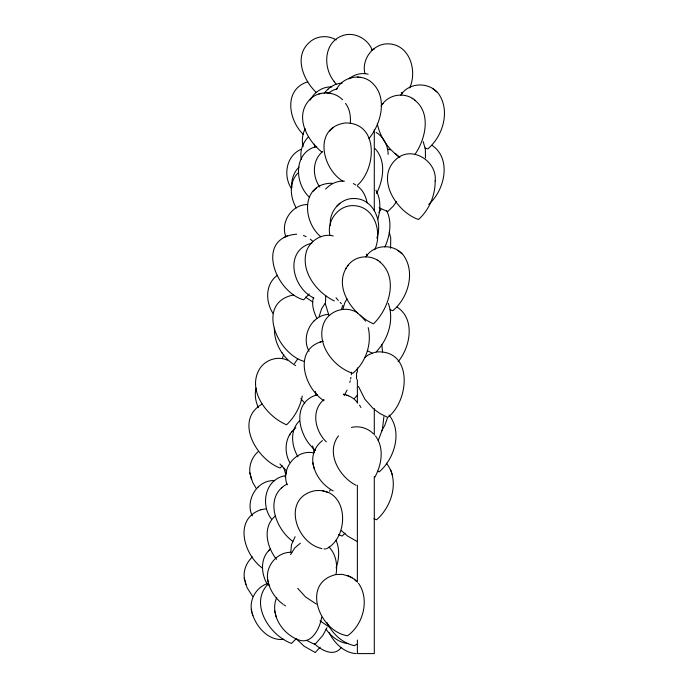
<?xml version="1.0" encoding="UTF-8"?>
<svg xmlns="http://www.w3.org/2000/svg" width="688" height="688" viewBox="0 0 688 688"><rect width="100%" height="100%" fill="white"/><g stroke="black" fill="none" stroke-linecap="round" stroke-linejoin="round"><path stroke-width="1.03" d="M350.33 123.281C350.82 116.375 349.857 109.031 345.522 103.389M383.887 416.661L382.416 429.432L378.176 440.698M425.468 157.982L425.365 149.399L423.206 141.565M356.582 372.612L356.504 379.071M274.383 328.124C274.039 343.192 282.725 358.147 295.608 365.569M351.301 374.762L351.594 372.174M358.474 583.261C369.981 599.463 363.238 624.661 347.569 635.764C319.576 631.696 300.45 582.917 335.993 574.549C337.713 564.968 336.028 554.167 328.959 547.029M390.586 248.248L390.732 237.988L389.227 231.976M321.709 617.17C320.109 627.31 312.386 644.2 299.538 640.227C282.957 634.869 269.275 614.685 276.705 597.58M302.264 396.039C300.252 406.952 294.645 417.186 286.569 424.788C266.72 416.541 246.846 390.285 259.514 369.052C265.155 359.798 277.651 355.601 287.593 360.245M350.596 379.045L350.932 377.342M376.843 238.074C383.001 221.33 373.292 197.963 353.451 198.522C339.709 198.393 328.658 212.368 330.421 225.698M256.246 388.066C254.25 394.611 255.661 401.594 258.37 407.709M319.146 316.497L321.554 308.895L324.917 303.597M325.794 295.797L325.355 303.924L328.916 315.31M342.873 309.179L344.722 302.978L346.967 298.773M285.09 476.784L286.638 471.555M341.42 309.557L342.736 305.343M377.755 219.463C380.559 209.978 381.049 199.116 375.949 190.301M313.307 298.042C311.372 304.999 313.96 312.326 316.944 318.604M282.243 358.62L283.783 354.552M349.779 382.425L350.252 380.748M409.67 87.969C417.65 70.537 409.463 43.654 387.473 43.851C372.836 43.851 361.329 59.65 364.915 73.642M374.754 249.735C382.726 232.303 374.547 205.42 352.557 205.617C337.92 205.609 326.404 221.416 329.999 235.408M387.473 417.805L384.85 425.279L381.453 431.299M336.114 567.961C339.081 559.069 339.898 549.024 336.036 540.252M347.079 390.044L344.215 395.626M376.508 193.448C383.5 179.852 386.415 160.631 374.977 148.548M384.884 247.001C389.95 235.786 392.315 221.854 386.544 210.459M326.972 627.697L322.87 635.299L314.898 644.501L307.287 640.752M290.62 554.648L294.705 547.992L300.372 543.21M329.552 491.241L330.326 489.744M305.223 128.759C302.273 134.169 301.654 140.687 303.141 146.63M380.602 262.429C371.288 254.13 355.705 255.145 348.094 265.258C332.055 286.466 352.772 314.949 373.481 323.842C389.107 308.817 398.851 277.935 379.905 261.947M295.883 427.781C285.107 435.667 283.508 451.199 289.717 462.456M310.202 100.156C314.124 92.166 322.81 86.378 331.848 86.972M336.363 89.664C342.349 76.91 360.142 72.971 371.038 81.898C388.256 96.114 381.496 123.453 368.931 138.563M374.668 477.498C381.634 465.217 384.575 447.974 375.493 436.003M294.507 363.556L297.818 358.715M295.135 536.7L291.523 544.569L290.74 552.679M396.701 201.403L393.278 206.142L387.679 211.612L379.105 207.733M414.769 154.662C425.485 139.466 431.574 113.417 414.83 100.19M378.968 212.411L380.971 209.479M324.16 93.465C328.236 87.694 334.893 83.343 342.099 83.162M381.143 106.141C387.86 94.024 405.344 91.401 415.518 100.672M382.588 104.103L383.018 103.501M345.737 268.595L346.227 267.899M347.672 265.86L348.094 265.258M289.639 434.807L290.13 434.119M291.574 432.073L291.996 431.479M338.47 435.831C325.424 452.781 339.296 476.793 356.014 485.272M357.373 185.304C376.585 168.465 378.916 122.215 345.049 122.98C313.221 127.693 321.649 168.207 342.856 181.228M331.951 183.232C301.146 183.318 301.877 220.796 320.832 236.81M398.137 361.682C410.435 346.958 415.543 319.103 397.053 307.072M270.642 548.792C259.883 557.701 260.795 573.715 267.598 584.766M400.708 95.193C409.007 81.906 429.776 81.58 438.91 94.196C450.382 111.396 442.814 136.31 427.764 148.935L425.098 147.972M365.784 256.951C374.091 243.664 394.852 243.346 403.985 255.953C415.466 273.162 407.889 298.067 392.848 310.701L390.182 309.729M320.152 647.184L315.224 652.525L304.087 646.17L296.304 638.834M309.23 293.931L303.632 299.848C274.727 291.643 254.852 237.558 296.752 234.152M295.823 639.057L291.557 643.426C269.619 635.686 248.549 603.299 268.526 583.63M357.433 395.17L354.397 398.455M299.031 167.089C293.63 172.378 291.007 180.23 291.901 187.712M328.331 314.373C311.191 315.396 300.923 336.492 309.032 351.276M274.718 480.68C257.346 479.312 244.756 500.546 252.272 515.837M261.689 509.49C233.069 518.279 243.664 554.494 262.231 567.978M287.094 484.034C263.521 496.607 275.381 528.9 292.83 541.361M298.11 172.903C288.642 182.225 290.087 197.241 296.253 207.957M299.4 420.936C289.657 430.507 291.549 445.901 297.93 456.789M308.508 136.826C302.711 142.579 299.598 151.222 301.344 159.315M258.163 451.646C251.593 457.374 248.127 466.928 250.466 475.434M252.539 556.927C245.969 562.655 242.503 572.21 244.842 580.715M341.291 647.408C334.179 657.453 320.918 650.177 314.296 643.529M282.304 465.81L280.111 468.012C256.882 459.704 233.542 420.291 262.162 404.045M322.698 151.532C312.085 160.166 312.275 176.429 319.782 187.007M323.988 399.556C310.615 410.521 315.087 431.058 326.293 441.868M375.493 352.54C387.929 340.164 394.542 320.195 388.29 303.331M345.041 533.252L342.108 536.072L338.556 534.533M333.087 127.676L329.595 130.961M339.932 203.244L336.441 206.529M313.135 191.23L314.726 189.742M315.31 189.174L316.626 187.944M325.613 189.148C330.317 183.894 337.301 180.566 344.43 181.15M268.458 550.847L270.049 549.359M428.701 204.302C444.715 190.438 452.016 158.825 431.978 145.306M327.411 89.646L327.901 89.242M314.149 320.84L314.648 320.436M258.052 487.052L258.55 486.648M281.392 488.136L281.891 487.723M251.473 515.329L251.963 514.925M275.303 516C261.93 527.275 266.91 547.287 276.481 559.301M364.7 357.597L368.192 354.982L374.607 352.299M348.911 78.879C354.139 74.373 361.441 72.55 368.149 74.184M277.47 275.252C265.172 283.998 265.276 301.817 273.153 313.556M322.423 440.604C314.975 446.125 310.985 456.368 313.444 465.389M356.694 644.226L354.595 645.679C342.314 643.246 332.295 633.614 327.006 622.571M328.83 92.811L332.562 90.446L337.421 88.64M300.897 149.373C286.096 156.021 282.888 175.87 291.557 188.727M287.558 235.649L284.084 237.394M371.597 49.94L374.496 48.865M267.529 583.579C256.134 587.191 248.703 600.314 251.877 611.881M283.86 639.298C267.443 641.62 253.76 624.171 251.249 609.327M326.645 548.714C350.699 535.832 348.231 486.657 314.769 490.759C281.573 497.596 295.255 543.038 321.864 548.577M342.598 99.803C333.474 90.274 316.652 90.584 308.387 101.102C294.765 117.622 307.527 140.773 321.932 152.091M316.764 146.441C293.475 151.91 294.172 182.991 309.282 197.112M323.265 341.179C292.495 348.472 303.675 387.894 324.048 400.777M317.297 394.671C290.422 402.54 298.3 436.717 315.646 450.511M307.656 81.855C283.267 89.483 288.384 120.185 303.442 134.556M349.659 78.14L351.964 77.512M318.819 93.964L321.124 93.327M314.459 147.069L315.981 146.656M320.109 341.988L322.414 341.351M315.749 395.101L317.271 394.68M261.001 509.662L266.161 508.836M311.87 243.113C283.499 250.32 292.237 288.177 313.943 298.007M351.439 427.446C359.17 425.545 367.839 428.074 373.386 433.775M285.228 475.778C265.327 478.805 260.004 504.639 271.562 519.173M376.302 351.964C413.342 349.255 409.532 400.889 387.74 417.392L380.129 413.634L374.126 409.326M335.993 574.549L342.478 574.351L349.306 576.381M293.716 294.92C255.411 302.359 276.671 353.374 303.735 361.269M307.699 204.551C291.875 204.293 280.085 222.293 285.916 236.818M325.734 548.929L323.962 548.912M291.652 552.326C276.653 551.552 264.132 567.462 268.182 581.799M356.178 653.6C343.957 652.852 334.265 642.996 329.079 632.556M313.642 452.893C296.261 449.083 280.523 468.571 287.197 484.842M347.853 643.615C338.926 642.506 331.16 636.529 326.121 629.296M357.528 77.013L358.586 77.151M359.867 77.314L361.432 77.52M326.688 92.828L327.755 92.966M329.027 93.138L330.593 93.336M333.233 235.95C322.457 233.146 311.088 240.043 306.9 250.028C299.676 270.444 316.394 292.374 334.265 300.897M344.972 394.645L343.432 394.181C348.653 395.402 353.881 397.905 357.192 402.256M346.614 395.153L348.644 395.763M322.646 490.836L324.186 491.301M325.828 491.808L327.858 492.419M387.525 148.909L390.191 149.915M373.902 518.743L376.568 519.75C391.962 506.617 399.952 480.018 386.312 463.144M377.463 471.194L379.234 471.882C394.534 458.629 402.721 431.935 388.978 415.002M372.251 353.185L367.349 350.708M357.072 541.447L347.715 536.124L341.334 530.586M303.477 235.468L306.143 236.672M349.745 576.587L354.337 579.219L356.255 581.085M347.277 575.435L352.161 577.714M336.2 39.904C327.798 34.856 316.42 35.681 309.23 42.527C293.492 56.545 303.348 80.247 316.291 92.484M305.481 297.07L312.773 302.041M316.368 604.09L305.481 596.9L297.689 588.3M329.655 627.327L320.023 620.825M357.734 313.092C345.797 304.664 327.436 310.993 323.162 324.925C316.686 345.264 333.818 367.065 352.763 373.369C365.732 362.619 372.113 344.026 368.209 327.634M333.164 490.897C322.577 485.332 314.751 474.668 312.816 462.835M353.34 183.541L355.808 185.02M283.877 604.812L285.529 605.922M412.164 98.35L412.766 98.762M377.248 260.107L377.85 260.528M376.13 132.414C383.732 136.903 388.066 145.727 388.144 154.413M399.883 157.294C388.445 149.545 379.965 137.282 377.325 123.677M283.052 604.262C274.994 598.302 269.154 589.186 267.555 579.244M395.11 153.312L398.825 156.864M360.194 315.07L365.655 321.167M432.735 88.657L434.386 89.99M434.962 90.446L436.803 91.934M397.819 250.415L399.47 251.748M400.046 252.204L401.887 253.691M357.45 186.19C362.972 190.043 366.025 196.484 367.074 202.969M310.254 239.14L312.679 241.213M286.629 471.074L279.93 463.927M373.292 408.663L364.872 399.221L358.431 386.372M354.337 579.219L356.384 581.222M340.147 302.402L341.386 303.683M304.818 403.22L300.802 398.567M336.028 297.715L338.29 300.475M401.267 92.459L402.325 93.766M366.351 254.216L367.409 255.523M252.78 596.556L247.061 587.707L244.214 578.169M372.397 50.448C368.235 39.164 354.905 31.596 343.226 35.415C323.558 41.736 322.577 67.622 334.402 81.769M281.934 352.738L282.243 353.185M334.093 81.322L336.131 84.254M256.203 488.36L252.677 482.426L249.839 472.88M359.549 405.172L360.899 407.485M390.827 470.042L391.489 472.08M391.79 473.017L392.461 475.098M285.589 473.894L283.981 468.184M314.261 144.153L315.044 146.707M315.293 391.326L316.334 394.731M314.287 452.661L312.619 445.97M313.754 466.627L314.382 469.173M250.776 476.672L251.404 479.218M268.492 583.037L269.12 585.583M274.581 610.411L275.209 612.956M275.518 614.195L276.146 616.74M245.152 581.953L245.779 584.499M252.186 613.12L252.814 615.665M381.788 344.456L382.554 352.015M374.298 129.49L374.298 210.597M374.298 408.423L374.298 435.1M374.298 476.646L374.298 653.6L357.373 653.6L357.373 640.055M357.373 367.908L357.373 372.182M357.373 379.664L357.373 403.168M357.373 485.16L357.373 582.315M435.16 180.996C435.272 195.375 429.243 209.857 418.51 219.506C396.03 211.835 374.659 177.495 396.778 158.679C412.404 145.392 437.422 161.422 435.16 180.996"/></g></svg>
